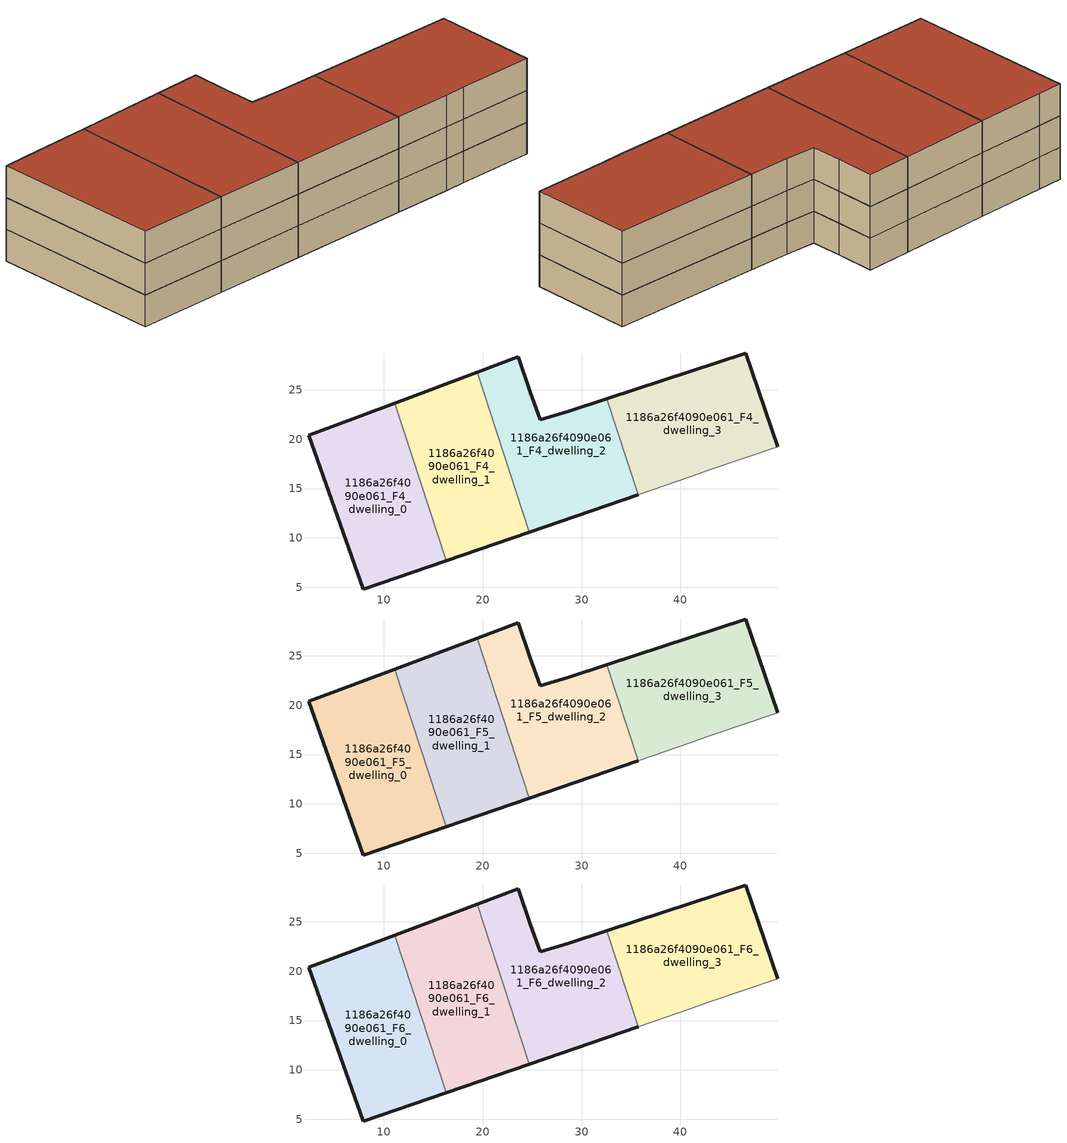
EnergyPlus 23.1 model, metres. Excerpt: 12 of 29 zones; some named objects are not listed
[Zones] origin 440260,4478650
1186a26f4090e061_F4_dwelling_0
 floor to 1186a26f4090e061_F3_dwelling_0 (EU_floor_Construction): 16.29,7.7 11.07,23.63 4.73,21.25 2.41,20.38 7.92,4.83 z12
 wall outside (EU_wall_Construction): 16.29,7.7 7.92,4.83 2.41,20.38 4.73,21.25 11.07,23.63 z12:15
 wall to 1186a26f4090e061_F4_dwelling_1 (EU_wall_Construction): 11.07,23.63 16.29,7.7 z12:15
1186a26f4090e061_F4_dwelling_1
 floor to 1186a26f4090e061_F3_dwelling_1 (EU_floor_Construction): 24.72,10.59 19.42,26.77 11.07,23.63 16.29,7.7 z12
 wall outside (EU_wall_Construction): 24.72,10.59 16.29,7.7 / 11.07,23.63 19.42,26.77 z12:15
 wall to 1186a26f4090e061_F4_dwelling_2 (EU_wall_Construction): 19.42,26.77 24.72,10.59 z12:15
1186a26f4090e061_F4_dwelling_2
 floor to 1186a26f4090e061_F3_dwelling_2 (EU_floor_Construction): 35.73,14.37 32.54,24.09 28.7,22.83 25.82,21.96 24.83,24.76 23.6,28.35 19.42,26.77 24.72,10.59 z12
 wall outside (EU_wall_Construction): 35.73,14.37 24.72,10.59 / 19.42,26.77 23.6,28.35 24.83,24.76 25.82,21.96 28.7,22.83 32.54,24.09 z12:15
 wall to 1186a26f4090e061_F4_dwelling_3 (EU_wall_Construction): 32.54,24.09 35.73,14.37 z12:15
1186a26f4090e061_F4_dwelling_3
 floor to 1186a26f4090e061_F3_dwelling_3 (EU_floor_Construction): 49.84,19.25 46.62,28.72 32.54,24.09 35.73,14.37 40.99,16.17 42.82,16.83 z12
 wall outside (EU_wall_Construction): 32.54,24.09 46.62,28.72 49.84,19.25 z12:15
 wall adiabatic (EU_wall_Construction): 49.84,19.25 42.82,16.83 40.99,16.17 35.73,14.37 z12:15
1186a26f4090e061_F5_dwelling_0
 floor to 1186a26f4090e061_F4_dwelling_0 (EU_floor_Construction): 16.29,7.7 11.07,23.63 4.73,21.25 2.41,20.38 7.92,4.83 z15
 wall outside (EU_wall_Construction): 16.29,7.7 7.92,4.83 2.41,20.38 4.73,21.25 11.07,23.63 z15:18
 wall to 1186a26f4090e061_F5_dwelling_1 (EU_wall_Construction): 11.07,23.63 16.29,7.7 z15:18
1186a26f4090e061_F5_dwelling_1
 floor to 1186a26f4090e061_F4_dwelling_1 (EU_floor_Construction): 24.72,10.59 19.42,26.77 11.07,23.63 16.29,7.7 z15
 wall outside (EU_wall_Construction): 24.72,10.59 16.29,7.7 / 11.07,23.63 19.42,26.77 z15:18
 wall to 1186a26f4090e061_F5_dwelling_2 (EU_wall_Construction): 19.42,26.77 24.72,10.59 z15:18
1186a26f4090e061_F5_dwelling_2
 floor to 1186a26f4090e061_F4_dwelling_2 (EU_floor_Construction): 35.73,14.37 32.54,24.09 28.7,22.83 25.82,21.96 24.83,24.76 23.6,28.35 19.42,26.77 24.72,10.59 z15
 wall outside (EU_wall_Construction): 35.73,14.37 24.72,10.59 / 19.42,26.77 23.6,28.35 24.83,24.76 25.82,21.96 28.7,22.83 32.54,24.09 z15:18
 wall to 1186a26f4090e061_F5_dwelling_3 (EU_wall_Construction): 32.54,24.09 35.73,14.37 z15:18
1186a26f4090e061_F5_dwelling_3
 floor to 1186a26f4090e061_F4_dwelling_3 (EU_floor_Construction): 49.84,19.25 46.62,28.72 32.54,24.09 35.73,14.37 40.99,16.17 42.82,16.83 z15
 wall outside (EU_wall_Construction): 32.54,24.09 46.62,28.72 49.84,19.25 z15:18
 wall adiabatic (EU_wall_Construction): 49.84,19.25 42.82,16.83 40.99,16.17 35.73,14.37 z15:18
1186a26f4090e061_F6_dwelling_0
 floor to 1186a26f4090e061_F5_dwelling_0 (EU_floor_Construction): 16.29,7.7 11.07,23.63 4.73,21.25 2.41,20.38 7.92,4.83 z18
 wall outside (EU_wall_Construction): 16.29,7.7 7.92,4.83 2.41,20.38 4.73,21.25 11.07,23.63 z18:21
 wall to 1186a26f4090e061_F6_dwelling_1 (EU_wall_Construction): 11.07,23.63 16.29,7.7 z18:21
 roof outside (EU_roof_Construction): 11.07,23.63 16.29,7.7 7.92,4.83 2.41,20.38 4.73,21.25 z21
1186a26f4090e061_F6_dwelling_1
 floor to 1186a26f4090e061_F5_dwelling_1 (EU_floor_Construction): 24.72,10.59 19.42,26.77 11.07,23.63 16.29,7.7 z18
 wall outside (EU_wall_Construction): 24.72,10.59 16.29,7.7 / 11.07,23.63 19.42,26.77 z18:21
 wall to 1186a26f4090e061_F6_dwelling_2 (EU_wall_Construction): 19.42,26.77 24.72,10.59 z18:21
 roof outside (EU_roof_Construction): 19.42,26.77 24.72,10.59 16.29,7.7 11.07,23.63 z21
1186a26f4090e061_F6_dwelling_2
 floor to 1186a26f4090e061_F5_dwelling_2 (EU_floor_Construction): 35.73,14.37 32.54,24.09 28.7,22.83 25.82,21.96 24.83,24.76 23.6,28.35 19.42,26.77 24.72,10.59 z18
 wall outside (EU_wall_Construction): 35.73,14.37 24.72,10.59 / 19.42,26.77 23.6,28.35 24.83,24.76 25.82,21.96 28.7,22.83 32.54,24.09 z18:21
 wall to 1186a26f4090e061_F6_dwelling_3 (EU_wall_Construction): 32.54,24.09 35.73,14.37 z18:21
 roof outside (EU_roof_Construction): 32.54,24.09 35.73,14.37 24.72,10.59 19.42,26.77 23.6,28.35 24.83,24.76 25.82,21.96 28.7,22.83 z21
1186a26f4090e061_F6_dwelling_3
 floor to 1186a26f4090e061_F5_dwelling_3 (EU_floor_Construction): 49.84,19.25 46.62,28.72 32.54,24.09 35.73,14.37 40.99,16.17 42.82,16.83 z18
 wall outside (EU_wall_Construction): 32.54,24.09 46.62,28.72 49.84,19.25 z18:21
 wall adiabatic (EU_wall_Construction): 49.84,19.25 42.82,16.83 40.99,16.17 35.73,14.37 z18:21
 roof outside (EU_roof_Construction): 46.62,28.72 49.84,19.25 42.82,16.83 40.99,16.17 35.73,14.37 32.54,24.09 z21
[Building]
EU S2 Campaign: North Axis=0; Terrain=City; Solar Distribution=FullExterior
[Site:Location]
Madrid: Latitude=40.5; Longitude=-3.5; Time Zone=1; Elevation=609
[SizingPeriod:WeatherFileDays]
AnnualSizingPeriod: Begin Month=1; Begin Day of Month=1; End Month=12; End Day of Month=31; Day of Week for Start Day=Monday; Use Weather File Daylight Saving Period=No; Use Weather File Rain and Snow Indicators=No
[MATERIAL]
EU_InternalMass_Material: Roughness=MediumRough; Thickness=0.1; Conductivity=1; Density=1800; Specific Heat=900; Thermal Absorptance=0.9; Solar Absorptance=0.7; Visible Absorptance=0.7
[MATERIAL:NOMASS] Roughness=MediumRough; Thermal Absorptance=0.9; Solar Absorptance=0.7; Visible Absorptance=0.7
Name | Thermal Resistance
EU_wall_NoMass | 0.609216
EU_roof_NoMass | 0.513268
EU_floor_NoMass | 0.568163
[CONSTRUCTION]
EU_wall_Construction: EU_wall_NoMass
EU_roof_Construction: EU_roof_NoMass
EU_floor_Construction: EU_floor_NoMass
EU_InternalMass_Construction: EU_InternalMass_Material
[ZONE] Type=1; Multiplier=1; Ceiling Height=autocalculate; Floor Area=autocalculate; Part of Total Floor Area=Yes
Name | Volume
1186a26f4090e061_F4_dwelling_0; 1186a26f4090e061_F5_dwelling_0; 1186a26f4090e061_F6_dwelling_0 | 451.605
1186a26f4090e061_F4_dwelling_1; 1186a26f4090e061_F5_dwelling_1; 1186a26f4090e061_F6_dwelling_1 | 451.604
1186a26f4090e061_F4_dwelling_2; 1186a26f4090e061_F5_dwelling_2; 1186a26f4090e061_F6_dwelling_2 | 451.607
1186a26f4090e061_F4_dwelling_3; 1186a26f4090e061_F5_dwelling_3; 1186a26f4090e061_F6_dwelling_3 | 451.603
[INTERNALMASS] Construction=EU_InternalMass_Construction
Name | Zone or ZoneList | Surface Area
1186a26f4090e061_F4_dwelling_0_EU_InternalMass | 1186a26f4090e061_F4_dwelling_0 | 150.535
1186a26f4090e061_F4_dwelling_1_EU_InternalMass | 1186a26f4090e061_F4_dwelling_1 | 150.535
1186a26f4090e061_F4_dwelling_2_EU_InternalMass | 1186a26f4090e061_F4_dwelling_2 | 150.536
1186a26f4090e061_F4_dwelling_3_EU_InternalMass | 1186a26f4090e061_F4_dwelling_3 | 150.534
1186a26f4090e061_F5_dwelling_0_EU_InternalMass | 1186a26f4090e061_F5_dwelling_0 | 150.535
1186a26f4090e061_F5_dwelling_1_EU_InternalMass | 1186a26f4090e061_F5_dwelling_1 | 150.535
1186a26f4090e061_F5_dwelling_2_EU_InternalMass | 1186a26f4090e061_F5_dwelling_2 | 150.536
1186a26f4090e061_F5_dwelling_3_EU_InternalMass | 1186a26f4090e061_F5_dwelling_3 | 150.534
1186a26f4090e061_F6_dwelling_0_EU_InternalMass | 1186a26f4090e061_F6_dwelling_0 | 150.535
1186a26f4090e061_F6_dwelling_1_EU_InternalMass | 1186a26f4090e061_F6_dwelling_1 | 150.535
1186a26f4090e061_F6_dwelling_2_EU_InternalMass | 1186a26f4090e061_F6_dwelling_2 | 150.536
1186a26f4090e061_F6_dwelling_3_EU_InternalMass | 1186a26f4090e061_F6_dwelling_3 | 150.534
[OTHEREQUIPMENT] Fuel Type=Electricity; Design Level Calculation Method=Watts/Area; Power per Zone Floor Area=1; Fraction Latent=0; Fraction Radiant=0; Fraction Lost=0; Carbon Dioxide Generation Rate=0; EndUse Subcategory=EU_Step8_InternalGains
Name | Zone or ZoneList or Space or SpaceList | Schedule
EU_Step8_InternalGain_1186a26f4090e061_F4_dwelling_0_f000 | 1186a26f4090e061_F4_dwelling_0 | EU_Step8_GainSchedule_1186a26f4090e061_F4_dwelling_0_f000
EU_Step8_InternalGain_1186a26f4090e061_F4_dwelling_1_f000 | 1186a26f4090e061_F4_dwelling_1 | EU_Step8_GainSchedule_1186a26f4090e061_F4_dwelling_1_f000
EU_Step8_InternalGain_1186a26f4090e061_F4_dwelling_2_f000 | 1186a26f4090e061_F4_dwelling_2 | EU_Step8_GainSchedule_1186a26f4090e061_F4_dwelling_2_f000
EU_Step8_InternalGain_1186a26f4090e061_F4_dwelling_3_f000 | 1186a26f4090e061_F4_dwelling_3 | EU_Step8_GainSchedule_1186a26f4090e061_F4_dwelling_3_f000
EU_Step8_InternalGain_1186a26f4090e061_F5_dwelling_0_f000 | 1186a26f4090e061_F5_dwelling_0 | EU_Step8_GainSchedule_1186a26f4090e061_F5_dwelling_0_f000
EU_Step8_InternalGain_1186a26f4090e061_F5_dwelling_1_f000 | 1186a26f4090e061_F5_dwelling_1 | EU_Step8_GainSchedule_1186a26f4090e061_F5_dwelling_1_f000
EU_Step8_InternalGain_1186a26f4090e061_F5_dwelling_2_f000 | 1186a26f4090e061_F5_dwelling_2 | EU_Step8_GainSchedule_1186a26f4090e061_F5_dwelling_2_f000
EU_Step8_InternalGain_1186a26f4090e061_F5_dwelling_3_f000 | 1186a26f4090e061_F5_dwelling_3 | EU_Step8_GainSchedule_1186a26f4090e061_F5_dwelling_3_f000
EU_Step8_InternalGain_1186a26f4090e061_F6_dwelling_0_f000 | 1186a26f4090e061_F6_dwelling_0 | EU_Step8_GainSchedule_1186a26f4090e061_F6_dwelling_0_f000
EU_Step8_InternalGain_1186a26f4090e061_F6_dwelling_1_f000 | 1186a26f4090e061_F6_dwelling_1 | EU_Step8_GainSchedule_1186a26f4090e061_F6_dwelling_1_f000
EU_Step8_InternalGain_1186a26f4090e061_F6_dwelling_2_f000 | 1186a26f4090e061_F6_dwelling_2 | EU_Step8_GainSchedule_1186a26f4090e061_F6_dwelling_2_f000
EU_Step8_InternalGain_1186a26f4090e061_F6_dwelling_3_f000 | 1186a26f4090e061_F6_dwelling_3 | EU_Step8_GainSchedule_1186a26f4090e061_F6_dwelling_3_f000
[ZONEVENTILATION:DESIGNFLOWRATE] Schedule=EU_AlwaysOn; Design Flow Rate Calculation Method=AirChanges/Hour; Air Changes per Hour=0.752966; Ventilation Type=Natural; Fan Pressure Rise=0; Fan Total Efficiency=1; Constant Term Coefficient=1; Temperature Term Coefficient=0; Velocity Term Coefficient=0; Velocity Squared Term Coefficient=0; Minimum Indoor Temperature=-100; Maximum Indoor Temperature=100; Delta Temperature=-100; Minimum Outdoor Temperature=-100; Maximum Outdoor Temperature=100; Maximum Wind Speed=40
Name | Zone or ZoneList or Space or SpaceList
EU_ConstantAir_1186a26f4090e061_F4_dwelling_0 | 1186a26f4090e061_F4_dwelling_0
EU_ConstantAir_1186a26f4090e061_F4_dwelling_1 | 1186a26f4090e061_F4_dwelling_1
EU_ConstantAir_1186a26f4090e061_F4_dwelling_2 | 1186a26f4090e061_F4_dwelling_2
EU_ConstantAir_1186a26f4090e061_F4_dwelling_3 | 1186a26f4090e061_F4_dwelling_3
EU_ConstantAir_1186a26f4090e061_F5_dwelling_0 | 1186a26f4090e061_F5_dwelling_0
EU_ConstantAir_1186a26f4090e061_F5_dwelling_1 | 1186a26f4090e061_F5_dwelling_1
EU_ConstantAir_1186a26f4090e061_F5_dwelling_2 | 1186a26f4090e061_F5_dwelling_2
EU_ConstantAir_1186a26f4090e061_F5_dwelling_3 | 1186a26f4090e061_F5_dwelling_3
EU_ConstantAir_1186a26f4090e061_F6_dwelling_0 | 1186a26f4090e061_F6_dwelling_0
EU_ConstantAir_1186a26f4090e061_F6_dwelling_1 | 1186a26f4090e061_F6_dwelling_1
EU_ConstantAir_1186a26f4090e061_F6_dwelling_2 | 1186a26f4090e061_F6_dwelling_2
EU_ConstantAir_1186a26f4090e061_F6_dwelling_3 | 1186a26f4090e061_F6_dwelling_3
[HVACTEMPLATE:ZONE:IDEALLOADSAIRSYSTEM] System Availability Schedule=EU_AlwaysOn; Maximum Heating Supply Air Temperature=50; Minimum Cooling Supply Air Temperature=13; Maximum Heating Supply Air Humidity Ratio=0.0156; Minimum Cooling Supply Air Humidity Ratio=0.0077; Heating Limit=NoLimit; Cooling Limit=NoLimit; Heating Availability Schedule=EU_AlwaysOn; Cooling Availability Schedule=EU_CoolingOff; Dehumidification Control Type=ConstantSensibleHeatRatio; Cooling Sensible Heat Ratio=0.7; Dehumidification Setpoint=60; Humidification Control Type=None; Humidification Setpoint=30; Outdoor Air Method=None; Outdoor Air Flow Rate per Person=0.00944; Outdoor Air Flow Rate per Zone Floor Area=0; Outdoor Air Flow Rate per Zone=0; Demand Controlled Ventilation Type=None; Outdoor Air Economizer Type=NoEconomizer; Heat Recovery Type=None; Sensible Heat Recovery Effectiveness=0.7; Latent Heat Recovery Effectiveness=0.65
Name | Template Thermostat
1186a26f4090e061_F4_dwelling_0 | EU_HeatOnly_1186a26f4090e061_F4_dwelling_0
1186a26f4090e061_F4_dwelling_1 | EU_HeatOnly_1186a26f4090e061_F4_dwelling_1
1186a26f4090e061_F4_dwelling_2 | EU_HeatOnly_1186a26f4090e061_F4_dwelling_2
1186a26f4090e061_F4_dwelling_3 | EU_HeatOnly_1186a26f4090e061_F4_dwelling_3
1186a26f4090e061_F5_dwelling_0 | EU_HeatOnly_1186a26f4090e061_F5_dwelling_0
1186a26f4090e061_F5_dwelling_1 | EU_HeatOnly_1186a26f4090e061_F5_dwelling_1
1186a26f4090e061_F5_dwelling_2 | EU_HeatOnly_1186a26f4090e061_F5_dwelling_2
1186a26f4090e061_F5_dwelling_3 | EU_HeatOnly_1186a26f4090e061_F5_dwelling_3
1186a26f4090e061_F6_dwelling_0 | EU_HeatOnly_1186a26f4090e061_F6_dwelling_0
1186a26f4090e061_F6_dwelling_1 | EU_HeatOnly_1186a26f4090e061_F6_dwelling_1
1186a26f4090e061_F6_dwelling_2 | EU_HeatOnly_1186a26f4090e061_F6_dwelling_2
1186a26f4090e061_F6_dwelling_3 | EU_HeatOnly_1186a26f4090e061_F6_dwelling_3
[SIZING:ZONE] Zone Cooling Design Supply Air Temperature Input Method=SupplyAirTemperature; Zone Cooling Design Supply Air Temperature=13; Zone Heating Design Supply Air Temperature Input Method=SupplyAirTemperature; Zone Heating Design Supply Air Temperature=50; Zone Cooling Design Supply Air Humidity Ratio=0.008; Zone Heating Design Supply Air Humidity Ratio=0.008; Cooling Design Air Flow Method=DesignDay; Cooling Design Air Flow Rate=0; Cooling Minimum Air Flow per Zone Floor Area=0.000762; Cooling Minimum Air Flow=0; Cooling Minimum Air Flow Fraction=0.2; Heating Design Air Flow Method=DesignDay; Heating Design Air Flow Rate=0; Heating Maximum Air Flow per Zone Floor Area=0.002032; Heating Maximum Air Flow=0.141576; Heating Maximum Air Flow Fraction=0.3; Account for Dedicated Outdoor Air System=No; Dedicated Outdoor Air System Control Strategy=NeutralSupplyAir; Dedicated Outdoor Air Low Setpoint Temperature for Design=autosize; Dedicated Outdoor Air High Setpoint Temperature for Design=autosize; Zone Load Sizing Method=Sensible Load Only No Latent Load; Zone Latent Cooling Design Supply Air Humidity Ratio Input Method=HumidityRatioDifference; Zone Cooling Design Supply Air Humidity Ratio Difference=0.005; Zone Latent Heating Design Supply Air Humidity Ratio Input Method=HumidityRatioDifference; Zone Humidification Design Supply Air Humidity Ratio Difference=0.005
1186a26f4090e061_F4_dwelling_0; 1186a26f4090e061_F4_dwelling_1; 1186a26f4090e061_F4_dwelling_2; 1186a26f4090e061_F4_dwelling_3; 1186a26f4090e061_F5_dwelling_0; 1186a26f4090e061_F5_dwelling_1; 1186a26f4090e061_F5_dwelling_2; 1186a26f4090e061_F5_dwelling_3; 1186a26f4090e061_F6_dwelling_0; 1186a26f4090e061_F6_dwelling_1; 1186a26f4090e061_F6_dwelling_2; 1186a26f4090e061_F6_dwelling_3
[SCHEDULE:CONSTANT]
Name | Hourly Value
EU_AlwaysOn | 1
EU_CoolingOff | 0
[SCHEDULE:FILE] Column Number=1; Rows to Skip at Top=0; Number of Hours of Data=8760; Column Separator=Comma; Interpolate to Timestep=No; Minutes per Item=60; Adjust Schedule for Daylight Savings=Yes
Name | File
EU_Step8_GainSchedule_1186a26f4090e061_F4_dwelling_0_f000 | ../../schedules/1186a26f4090e061/1186a26f4090e061_F4_dwelling_0_f000_gain.csv
EU_Step8_GainSchedule_1186a26f4090e061_F4_dwelling_1_f000 | ../../schedules/1186a26f4090e061/1186a26f4090e061_F4_dwelling_1_f000_gain.csv
EU_Step8_GainSchedule_1186a26f4090e061_F4_dwelling_2_f000 | ../../schedules/1186a26f4090e061/1186a26f4090e061_F4_dwelling_2_f000_gain.csv
EU_Step8_GainSchedule_1186a26f4090e061_F4_dwelling_3_f000 | ../../schedules/1186a26f4090e061/1186a26f4090e061_F4_dwelling_3_f000_gain.csv
EU_Step8_GainSchedule_1186a26f4090e061_F5_dwelling_0_f000 | ../../schedules/1186a26f4090e061/1186a26f4090e061_F5_dwelling_0_f000_gain.csv
EU_Step8_GainSchedule_1186a26f4090e061_F5_dwelling_1_f000 | ../../schedules/1186a26f4090e061/1186a26f4090e061_F5_dwelling_1_f000_gain.csv
EU_Step8_GainSchedule_1186a26f4090e061_F5_dwelling_2_f000 | ../../schedules/1186a26f4090e061/1186a26f4090e061_F5_dwelling_2_f000_gain.csv
EU_Step8_GainSchedule_1186a26f4090e061_F5_dwelling_3_f000 | ../../schedules/1186a26f4090e061/1186a26f4090e061_F5_dwelling_3_f000_gain.csv
EU_Step8_GainSchedule_1186a26f4090e061_F6_dwelling_0_f000 | ../../schedules/1186a26f4090e061/1186a26f4090e061_F6_dwelling_0_f000_gain.csv
EU_Step8_GainSchedule_1186a26f4090e061_F6_dwelling_1_f000 | ../../schedules/1186a26f4090e061/1186a26f4090e061_F6_dwelling_1_f000_gain.csv
EU_Step8_GainSchedule_1186a26f4090e061_F6_dwelling_2_f000 | ../../schedules/1186a26f4090e061/1186a26f4090e061_F6_dwelling_2_f000_gain.csv
EU_Step8_GainSchedule_1186a26f4090e061_F6_dwelling_3_f000 | ../../schedules/1186a26f4090e061/1186a26f4090e061_F6_dwelling_3_f000_gain.csv
